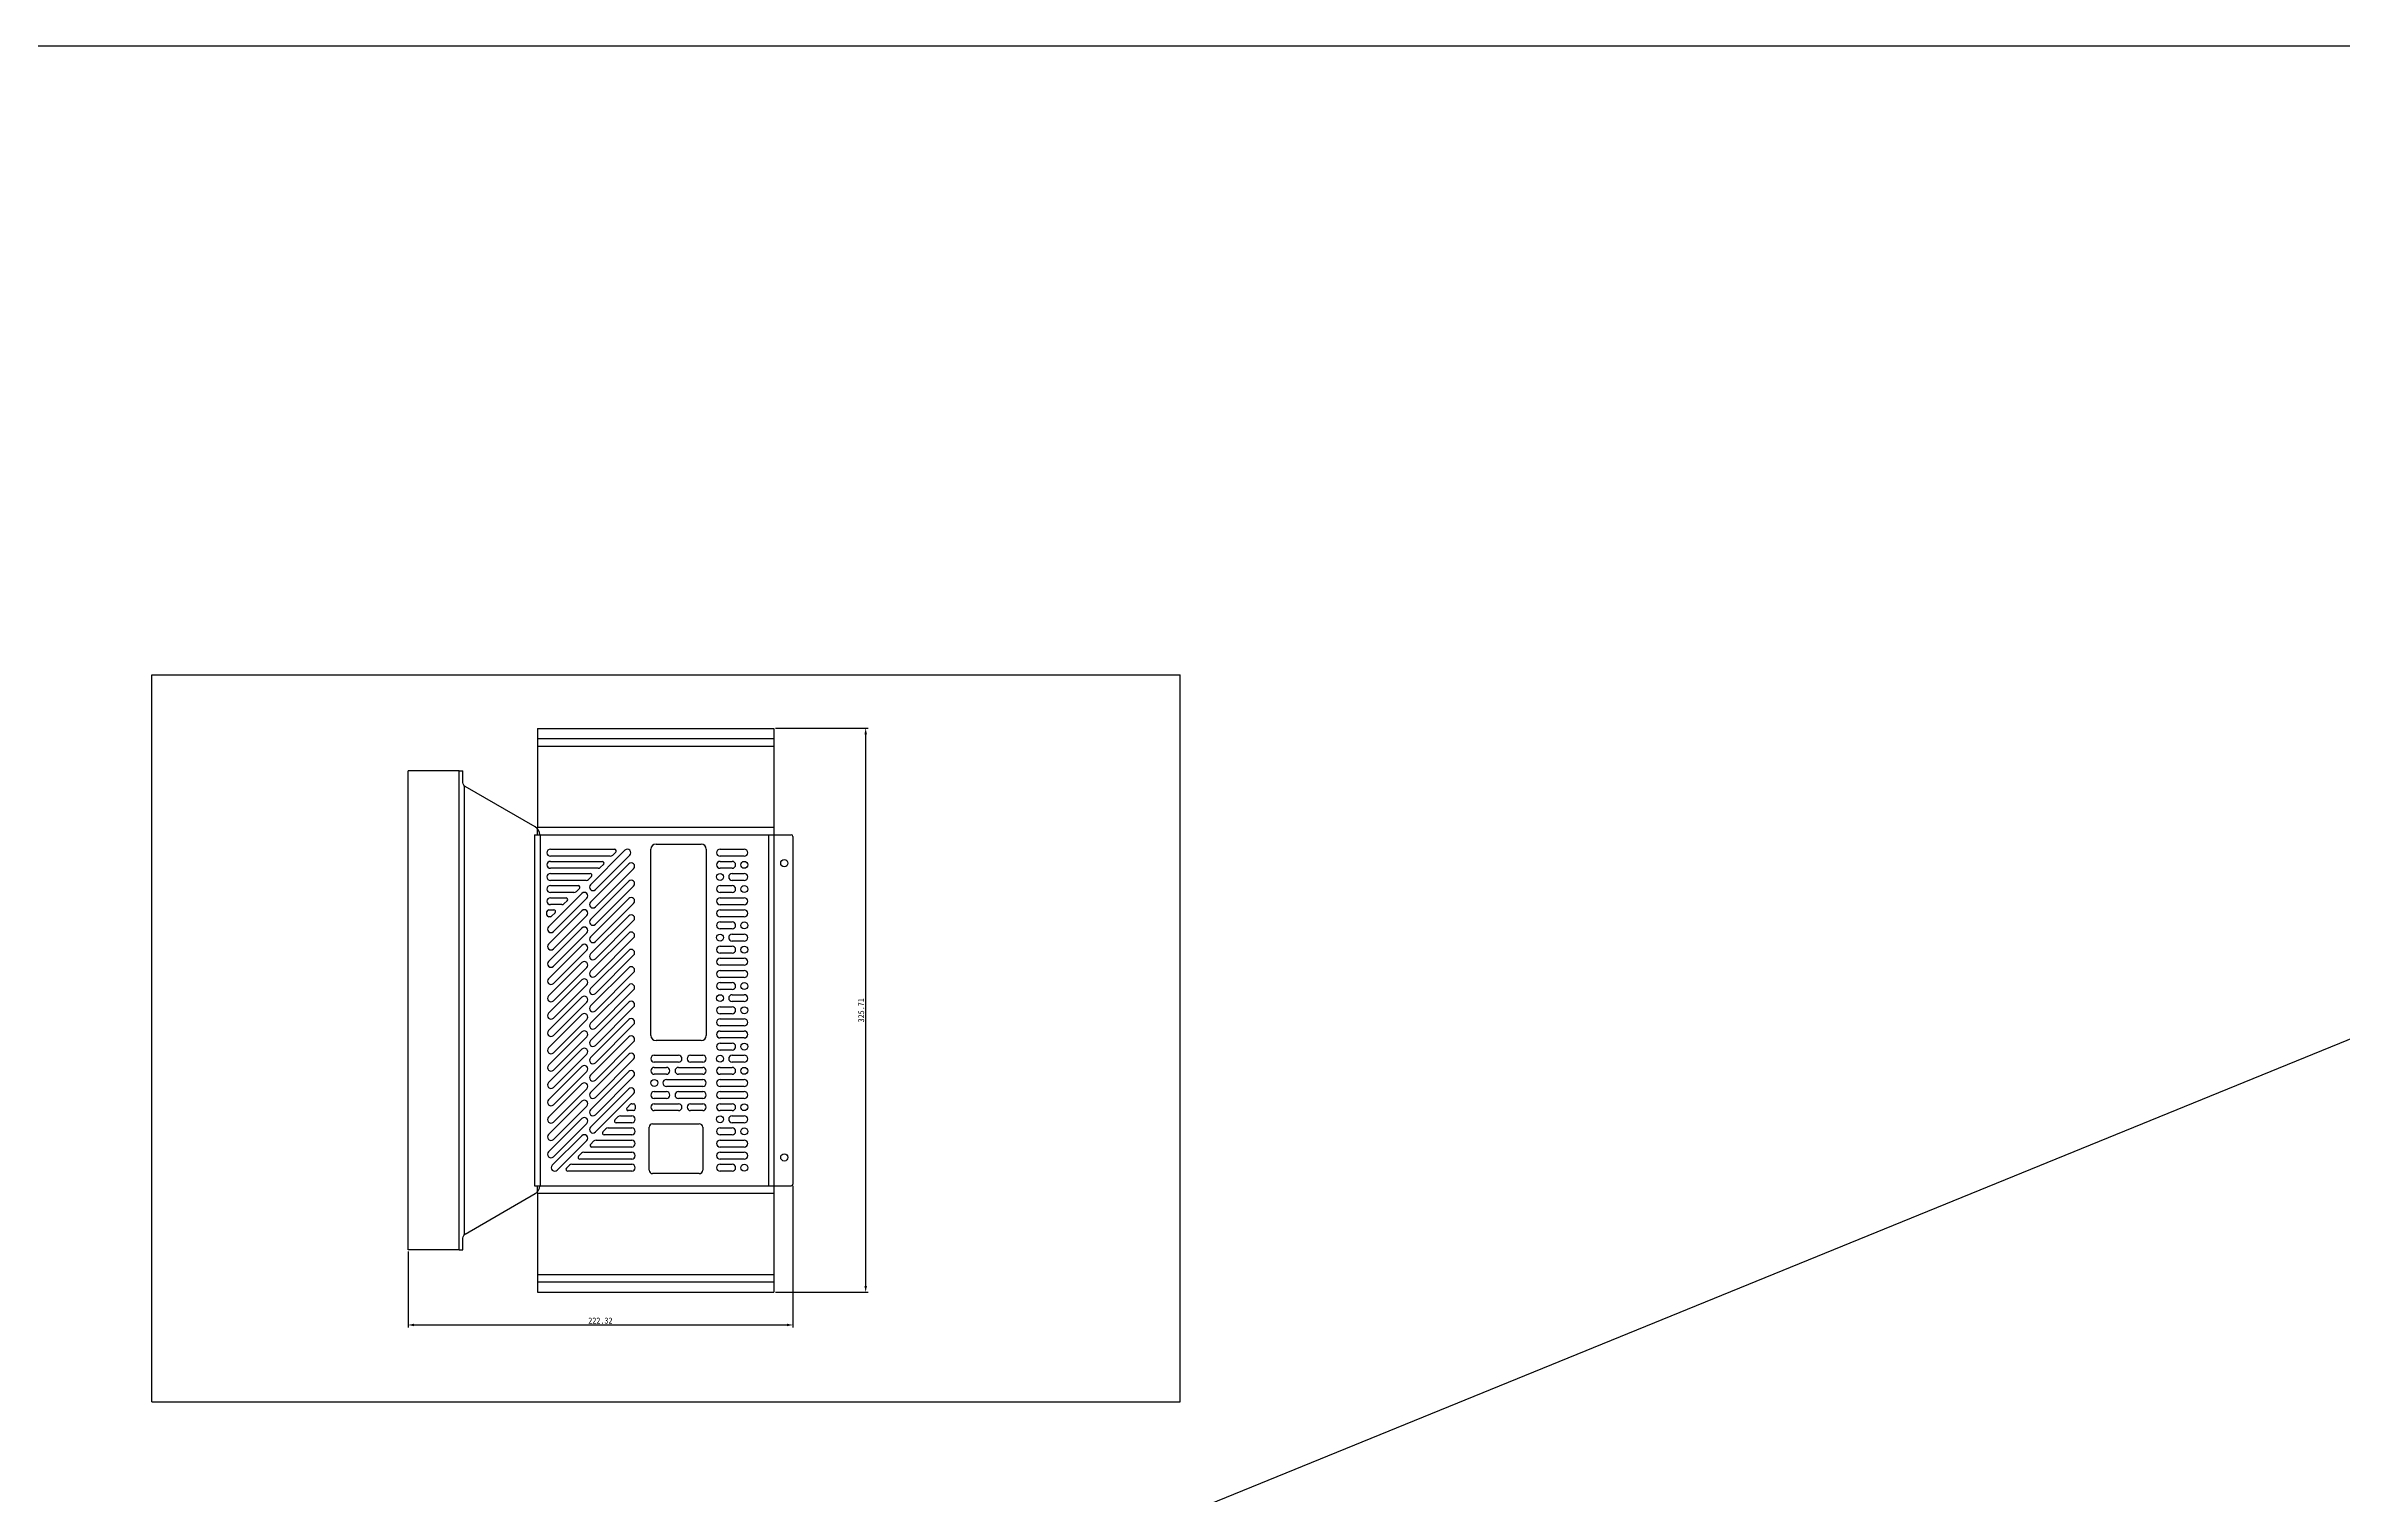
# Model space of a CAD drawing. Header units: millimetres. Extents: x -177 to 18421, y -5017 to 3255.
# Drawn here: x 9282 to 10608, y -2424 to -1587 of the extents above; entities that cross this region are included whole.
import ezdxf

# ---------------------------------------------------------------- set-up
doc = ezdxf.new("R2010")
doc.units = ezdxf.units.MM
doc.header["$LTSCALE"] = 46.255
doc.header["$PDMODE"] = 3
doc.header["$PDSIZE"] = 8
doc.layers.get('0').update_dxf_attribs({"linetype": 'CONTINUOUS'})
doc.layers.get('Defpoints').update_dxf_attribs({"linetype": 'CONTINUOUS'})
doc.layers.add('02___PRT_ALL_AXES', color=7, linetype='CONTINUOUS')
doc.styles.get("Standard").update_dxf_attribs({"font": 'txt', "width": 0.85})
doc.dimstyles.new('DIMSTYLE_1', dxfattribs={"dimtxt": 3.5, "dimasz": 3.5, "dimexe": 1.5, "dimexo": 1, "dimgap": 0.875, "dimtad": 1, "dimdsep": 46, "dimtxsty": 'Standard', "dimblk": '_FILLED', "dimcen": 0.09, "dimadec": 0, "dimazin": 0, "dimtp": 0.01, "dimtm": 0.01, "dimtfac": 1, "dimtofl": 0, "dimtmove": 0, "dimatfit": 3, "dimldrblk": '_FILLED', "dimfxl": 0, "dimtolj": 1, "dimarcsym": 0})

# ---------------------------------------------------------------- blocks, each defined once
blk = doc.blocks.new('_FILLED')
at = {"color": 0, "linetype": 'ByBlock'}
blk.add_solid([(0, 0), (-1, 0.21), (-1, -0.21)], dxfattribs=at)
blk = doc.blocks.new('*D94')
at = {"color": 0, "linetype": 'Continuous', "lineweight": -2, "transparency": 16777216}
for p, q in [((9713.2, -2245.9), (9713.2, -2327.8)), ((9490.9, -2283.9), (9490.9, -2327.8)), ((9494.4, -2326.3), (9709.7, -2326.3))]:
    blk.add_line(p, q, dxfattribs=at)
at = {"layer": 'Defpoints', "color": 0, "linetype": 'Continuous', "transparency": 16777216}
for p in [(9713.2, -2244.9), (9490.9, -2282.9), (9713.2, -2326.3)]:
    blk.add_point(p, dxfattribs=at)
at = {"color": 0, "linetype": 'Continuous', "lineweight": -2, "transparency": 16777216, "xscale": 3.5, "yscale": 3.5, "zscale": 3.5, "rotation": 180}
blk.add_blockref('_FILLED', (9490.9, -2326.3), dxfattribs=at)
at = {"color": 0, "linetype": 'Continuous', "lineweight": -2, "transparency": 16777216, "xscale": 3.5, "yscale": 3.5, "zscale": 3.5}
blk.add_blockref('_FILLED', (9713.2, -2326.3), dxfattribs=at)
at = {"color": 0, "linetype": 'Continuous', "transparency": 16777216, "insert": (9602, -2322), "char_height": 3.5, "width": 25.5, "attachment_point": 2}
blk.add_mtext('\\A1;222.32', dxfattribs=at)
blk = doc.blocks.new('*D95')
at = {"color": 0, "linetype": 'Continuous', "lineweight": -2, "transparency": 16777216}
for p, q in [((9703.1, -1981.6), (9756.7, -1981.6)), ((9755.2, -2303.8), (9755.2, -1985.1)), ((9703.1, -2307.3), (9756.7, -2307.3))]:
    blk.add_line(p, q, dxfattribs=at)
at = {"layer": 'Defpoints', "color": 0, "linetype": 'Continuous', "transparency": 16777216}
for p in [(9702.1, -1981.6), (9755.2, -1981.6), (9702.1, -2307.3)]:
    blk.add_point(p, dxfattribs=at)
at = {"color": 0, "linetype": 'Continuous', "lineweight": -2, "transparency": 16777216, "xscale": 3.5, "yscale": 3.5, "zscale": 3.5}
for p, rotation in [((9755.2, -1981.6), 90), ((9755.2, -2307.3), 270)]:
    blk.add_blockref('_FILLED', p, dxfattribs=dict(at, rotation=rotation))
at = {"color": 0, "linetype": 'Continuous', "transparency": 16777216, "insert": (9750.8, -2144.5), "char_height": 3.5, "width": 25.5, "attachment_point": 2, "rotation": 90}
blk.add_mtext('\\A1;325.71', dxfattribs=at)

msp = doc.modelspace()

# ---------------------------------------------------------------- linework, layer by layer
msp.add_line((3604.224, -5017.418), (12020.537, -1587.394))
at = {"color": 7, "linetype": 'Continuous'}
for p, q in [((9342.826, -2370.661), (9342.826, -1950.661)), ((9342.826, -1950.661), (9936.826, -1950.661)), ((9936.826, -2370.661), (9936.826, -1950.661)), ((9342.826, -2370.661), (9936.826, -2370.661))]:
    msp.add_line(p, q, dxfattribs=at)
at = {"color": 3, "linetype": 'Continuous'}
for p, q in [((9565.593, -1981.64), (9565.593, -1987.539)), ((9565.593, -1981.64), (9702.093, -1981.64)), ((9702.093, -1981.64), (9702.093, -1987.539)), ((9565.593, -1991.913), (9565.593, -2038.736)), ((9702.093, -1991.913), (9702.093, -2038.736)), ((9490.881, -2282.895), (9490.881, -2006.093)), ((9520.381, -2006.093), (9490.881, -2006.093)), ((9564.387, -2038.608), (9523.837, -2015.196)), ((9573.093, -2051.491), (9610.108, -2051.491)), ((9607.694, -2055.491), (9573.093, -2055.491)), ((9596.265, -2071.991), (9616.179, -2052.077)), ((9619.008, -2054.905), (9599.093, -2074.819)), ((9610.815, -2053.198), (9609.108, -2054.905)), ((9631.093, -2158.994), (9631.093, -2051.494)), ((9634.093, -2048.494), (9660.093, -2048.494)), ((9663.093, -2051.494), (9663.093, -2158.994)), ((9671.093, -2051.494), (9685.093, -2051.494)), ((9685.093, -2055.494), (9671.093, -2055.494)), ((9702.2, -2043.111), (9712.2, -2043.111)), ((9713.2, -2044.111), (9713.2, -2244.877)), ((9573.093, -2058.491), (9603.108, -2058.491)), ((9600.694, -2062.491), (9573.093, -2062.491)), ((9573.093, -2065.491), (9596.108, -2065.491)), ((9596.815, -2067.198), (9595.108, -2068.905)), ((9596.265, -2081.991), (9618.351, -2059.905)), ((9621.179, -2062.734), (9599.093, -2084.819)), ((9603.815, -2060.198), (9602.108, -2061.905)), ((9671.093, -2058.494), (9678.093, -2058.494)), ((9678.093, -2062.494), (9671.093, -2062.494)), ((9678.093, -2065.494), (9685.093, -2065.494)), ((9572.008, -2096.248), (9591.265, -2076.991)), ((9593.694, -2069.491), (9573.093, -2069.491)), ((9573.093, -2072.491), (9589.108, -2072.491)), ((9586.694, -2076.491), (9573.093, -2076.491)), ((9573.093, -2079.491), (9582.108, -2079.491)), ((9594.093, -2079.819), (9574.836, -2099.077)), ((9582.815, -2081.198), (9581.108, -2082.905)), ((9589.815, -2074.198), (9588.108, -2075.905)), ((9596.265, -2091.991), (9618.351, -2069.905)), ((9596.265, -2101.991), (9618.351, -2079.905)), ((9621.179, -2072.734), (9599.093, -2094.819)), ((9671.093, -2072.494), (9678.093, -2072.494)), ((9678.093, -2076.494), (9671.093, -2076.494)), ((9671.093, -2079.494), (9685.093, -2079.494)), ((9685.093, -2069.494), (9678.093, -2069.494)), ((9571.093, -2089.491), (9571.093, -2087.491)), ((9572.008, -2106.248), (9591.265, -2086.991)), ((9572.093, -2086.491), (9575.108, -2086.491)), ((9573.108, -2090.491), (9572.093, -2090.491)), ((9579.694, -2083.491), (9573.093, -2083.491)), ((9575.815, -2088.198), (9573.815, -2090.198)), ((9594.093, -2089.819), (9574.836, -2109.077)), ((9596.265, -2111.991), (9618.351, -2089.905)), ((9621.179, -2082.734), (9599.093, -2104.819)), ((9621.179, -2092.734), (9599.093, -2114.819)), ((9685.093, -2083.494), (9671.093, -2083.494)), ((9671.093, -2086.494), (9685.093, -2086.494)), ((9685.093, -2090.494), (9671.093, -2090.494)), ((9671.093, -2093.494), (9678.093, -2093.494)), ((9572.008, -2116.248), (9591.265, -2096.991)), ((9572.008, -2126.248), (9591.265, -2106.991)), ((9594.093, -2099.819), (9574.836, -2119.077)), ((9596.265, -2121.991), (9618.351, -2099.905)), ((9621.179, -2102.734), (9599.093, -2124.819)), ((9678.093, -2097.494), (9671.093, -2097.494)), ((9671.093, -2107.494), (9678.093, -2107.494)), ((9678.093, -2100.494), (9685.093, -2100.494)), ((9685.093, -2104.494), (9678.093, -2104.494)), ((9572.008, -2136.248), (9591.265, -2116.991)), ((9594.093, -2109.819), (9574.836, -2129.077)), ((9594.093, -2119.819), (9574.836, -2139.077)), ((9596.265, -2131.991), (9618.351, -2109.905)), ((9596.265, -2141.991), (9618.351, -2119.905)), ((9621.179, -2112.734), (9599.093, -2134.819)), ((9678.093, -2111.494), (9671.093, -2111.494)), ((9671.093, -2114.494), (9685.093, -2114.494)), ((9685.093, -2118.494), (9671.093, -2118.494)), ((9671.093, -2121.494), (9685.093, -2121.494)), ((9572.008, -2146.248), (9591.265, -2126.991)), ((9594.093, -2129.819), (9574.836, -2149.077)), ((9596.265, -2151.991), (9618.351, -2129.905)), ((9621.179, -2122.734), (9599.093, -2144.819)), ((9621.179, -2132.734), (9599.093, -2154.819)), ((9685.093, -2125.494), (9671.093, -2125.494)), ((9671.093, -2128.494), (9678.093, -2128.494)), ((9678.093, -2132.494), (9671.093, -2132.494)), ((9572.008, -2156.248), (9591.265, -2136.991)), ((9572.008, -2166.248), (9591.265, -2146.991)), ((9594.093, -2139.819), (9574.836, -2159.077)), ((9596.265, -2161.991), (9618.351, -2139.905)), ((9621.179, -2142.734), (9599.093, -2164.819)), ((9671.093, -2142.494), (9678.093, -2142.494)), ((9678.093, -2146.494), (9671.093, -2146.494)), ((9678.093, -2135.494), (9685.093, -2135.494)), ((9685.093, -2139.494), (9678.093, -2139.494)), ((9572.008, -2176.248), (9591.265, -2156.991)), ((9594.093, -2149.819), (9574.836, -2169.077)), ((9594.093, -2159.819), (9574.836, -2179.077)), ((9596.265, -2171.991), (9618.351, -2149.905)), ((9596.265, -2181.991), (9618.351, -2159.905)), ((9621.179, -2152.734), (9599.093, -2174.819)), ((9671.093, -2149.494), (9685.093, -2149.494)), ((9685.093, -2153.494), (9671.093, -2153.494)), ((9671.093, -2156.494), (9685.093, -2156.494)), ((9685.093, -2160.494), (9671.093, -2160.494)), ((9572.008, -2186.248), (9591.265, -2166.991)), ((9594.093, -2169.819), (9574.836, -2189.077)), ((9596.265, -2191.991), (9618.351, -2169.905)), ((9621.179, -2162.734), (9599.093, -2184.819)), ((9621.179, -2172.734), (9599.093, -2194.819)), ((9633.093, -2170.494), (9647.093, -2170.494)), ((9647.093, -2174.494), (9633.093, -2174.494)), ((9660.093, -2161.994), (9634.093, -2161.994)), ((9654.093, -2170.494), (9661.093, -2170.494)), ((9661.093, -2174.494), (9654.093, -2174.494)), ((9671.093, -2163.494), (9678.093, -2163.494)), ((9678.093, -2167.494), (9671.093, -2167.494)), ((9678.093, -2170.494), (9685.093, -2170.494)), ((9685.093, -2174.494), (9678.093, -2174.494)), ((9572.008, -2196.248), (9591.265, -2176.991)), ((9572.008, -2206.248), (9591.265, -2186.991)), ((9594.093, -2179.819), (9574.836, -2199.077)), ((9596.265, -2201.991), (9618.351, -2179.905)), ((9621.179, -2182.734), (9599.093, -2204.819)), ((9633.093, -2177.494), (9640.093, -2177.494)), ((9640.093, -2181.494), (9633.093, -2181.494)), ((9640.093, -2184.494), (9661.093, -2184.494)), ((9647.093, -2177.494), (9661.093, -2177.494)), ((9661.093, -2181.494), (9647.093, -2181.494)), ((9671.093, -2177.494), (9678.093, -2177.494)), ((9678.093, -2181.494), (9671.093, -2181.494)), ((9671.093, -2184.494), (9685.093, -2184.494)), ((9572.008, -2216.248), (9591.265, -2196.991)), ((9594.093, -2189.819), (9574.836, -2209.077)), ((9594.093, -2199.819), (9574.836, -2219.077)), ((9596.265, -2211.991), (9618.351, -2189.905)), ((9621.179, -2192.734), (9599.093, -2214.819)), ((9617.372, -2200.784), (9619.372, -2198.784)), ((9620.079, -2198.491), (9621.093, -2198.491)), ((9622.093, -2199.491), (9622.093, -2201.491)), ((9633.093, -2191.494), (9640.093, -2191.494)), ((9640.093, -2195.494), (9633.093, -2195.494)), ((9633.093, -2198.494), (9647.093, -2198.494)), ((9661.093, -2188.494), (9640.093, -2188.494)), ((9647.093, -2191.494), (9661.093, -2191.494)), ((9661.093, -2195.494), (9647.093, -2195.494)), ((9654.093, -2198.494), (9661.093, -2198.494)), ((9685.093, -2188.494), (9671.093, -2188.494)), ((9671.093, -2191.494), (9685.093, -2191.494)), ((9685.093, -2195.494), (9671.093, -2195.494)), ((9671.093, -2198.494), (9678.093, -2198.494)), ((9572.008, -2226.248), (9591.265, -2206.991)), ((9594.093, -2209.819), (9574.836, -2229.077)), ((9603.372, -2214.784), (9605.079, -2213.077)), ((9606.493, -2212.491), (9620.093, -2212.491)), ((9610.372, -2207.784), (9612.079, -2206.077)), ((9620.093, -2209.491), (9611.079, -2209.491)), ((9613.493, -2205.491), (9620.093, -2205.491)), ((9621.093, -2202.491), (9618.079, -2202.491)), ((9630.093, -2236.894), (9630.093, -2212.094)), ((9632.093, -2210.094), (9659.093, -2210.094)), ((9647.093, -2202.494), (9633.093, -2202.494)), ((9661.093, -2202.494), (9654.093, -2202.494)), ((9661.093, -2212.094), (9661.093, -2236.894)), ((9678.093, -2202.494), (9671.093, -2202.494)), ((9671.093, -2212.494), (9678.093, -2212.494)), ((9678.093, -2205.494), (9685.093, -2205.494)), ((9685.093, -2209.494), (9678.093, -2209.494)), ((9574.179, -2234.077), (9591.265, -2216.991)), ((9594.093, -2219.819), (9577.008, -2236.905)), ((9589.372, -2228.784), (9591.079, -2227.077)), ((9592.493, -2226.491), (9620.093, -2226.491)), ((9596.372, -2221.784), (9598.079, -2220.077)), ((9620.093, -2223.491), (9597.079, -2223.491)), ((9599.493, -2219.491), (9620.093, -2219.491)), ((9620.093, -2216.491), (9604.079, -2216.491)), ((9678.093, -2216.494), (9671.093, -2216.494)), ((9671.093, -2219.494), (9685.093, -2219.494)), ((9685.093, -2223.494), (9671.093, -2223.494)), ((9671.093, -2226.494), (9685.093, -2226.494)), ((9582.372, -2235.784), (9584.079, -2234.077)), ((9620.093, -2237.491), (9583.079, -2237.491)), ((9585.493, -2233.491), (9620.093, -2233.491)), ((9620.093, -2230.491), (9590.079, -2230.491)), ((9659.093, -2238.894), (9632.093, -2238.894)), ((9685.093, -2230.494), (9671.093, -2230.494)), ((9671.093, -2233.494), (9678.093, -2233.494)), ((9678.093, -2237.494), (9671.093, -2237.494)), ((9523.837, -2273.792), (9564.387, -2250.38)), ((9565.593, -2250.252), (9565.593, -2297.075)), ((9702.093, -2250.252), (9702.093, -2297.075)), ((9702.2, -2245.877), (9712.2, -2245.877)), ((9520.381, -2282.895), (9490.881, -2282.895)), ((9565.593, -2301.449), (9565.593, -2307.348)), ((9565.593, -2307.348), (9702.093, -2307.348)), ((9702.093, -2301.449), (9702.093, -2307.348))]:
    msp.add_line(p, q, dxfattribs=at)
msp.add_lwpolyline([(3604.224, -1587.394), (12020.537, -1587.394), (12020.537, -5017.418), (3604.224, -5017.418)], close=True)
msp.add_lwpolyline([(3604.224, -1587.394), (12020.537, -1587.394), (12020.537, -5017.418), (3604.224, -5017.418)], close=True)
for centre in [(9671.093, -2067.494), (9685.093, -2060.494), (9685.093, -2074.494), (9685.093, -2095.494), (9671.093, -2102.494), (9685.093, -2109.494), (9685.093, -2130.494), (9671.093, -2137.494), (9685.093, -2144.494), (9671.093, -2172.494), (9685.093, -2165.494), (9633.093, -2186.494), (9685.093, -2179.494), (9685.093, -2200.494), (9671.093, -2207.494), (9685.093, -2214.494), (9685.093, -2235.494)]:
    msp.add_circle(centre, 2, dxfattribs=at)
for centre, radius, start, end in [((9525.687, -2011.992), 3.7, 233.516263, 240), ((9561.787, -2043.111), 5.2, 0, 60), ((9573.093, -2053.491), 2, 90, 270), ((9607.694, -2053.491), 2, 270, 315), ((9610.108, -2052.491), 1, 315, 90), ((9617.593, -2053.491), 2, 315, 135), ((9634.093, -2051.494), 3, 90, 180), ((9660.093, -2051.494), 3, 0, 90), ((9671.093, -2053.494), 2, 90, 270), ((9685.093, -2053.494), 2, 270, 90), ((9712.2, -2044.111), 1, 0, 90), ((9573.093, -2060.491), 2, 90, 270), ((9573.093, -2067.491), 2, 90, 270), ((9593.694, -2067.491), 2, 270, 315), ((9596.108, -2066.491), 1, 315, 90), ((9600.694, -2060.491), 2, 270, 315), ((9603.108, -2059.491), 1, 315, 90), ((9619.765, -2061.319), 2, 315, 135), ((9671.093, -2060.494), 2, 90, 270), ((9678.093, -2067.494), 2, 90, 270), ((9678.093, -2060.494), 2, 270, 90), ((9685.093, -2067.494), 2, 270, 90), ((9573.093, -2074.491), 2, 90, 270), ((9573.093, -2081.491), 2, 90, 270), ((9582.108, -2080.491), 1, 315, 90), ((9586.694, -2074.491), 2, 270, 315), ((9589.108, -2073.491), 1, 315, 90), ((9592.679, -2078.405), 2, 315, 135), ((9597.679, -2073.405), 2, 135, 315), ((9597.679, -2083.405), 2, 135, 315), ((9619.765, -2071.319), 2, 315, 135), ((9619.765, -2081.319), 2, 315, 135), ((9671.093, -2074.494), 2, 90, 270), ((9671.093, -2081.494), 2, 90, 270), ((9678.093, -2074.494), 2, 270, 90), ((9685.093, -2081.494), 2, 270, 90), ((9572.093, -2087.491), 1, 90, 180), ((9572.093, -2089.491), 1, 180, 270), ((9573.108, -2089.491), 1, 270, 315), ((9575.108, -2087.491), 1, 315, 90), ((9579.694, -2081.491), 2, 270, 315), ((9592.679, -2088.405), 2, 315, 135), ((9597.679, -2093.405), 2, 135, 315), ((9619.765, -2091.319), 2, 315, 135), ((9671.093, -2088.494), 2, 90, 270), ((9671.093, -2095.494), 2, 90, 270), ((9678.093, -2095.494), 2, 270, 90), ((9685.093, -2088.494), 2, 270, 90), ((9573.422, -2097.663), 2, 135, 315), ((9573.422, -2107.663), 2, 135, 315), ((9592.679, -2098.405), 2, 315, 135), ((9592.679, -2108.405), 2, 315, 135), ((9597.679, -2103.405), 2, 135, 315), ((9619.765, -2101.319), 2, 315, 135), ((9671.093, -2109.494), 2, 90, 270), ((9678.093, -2102.494), 2, 90, 270), ((9678.093, -2109.494), 2, 270, 90), ((9685.093, -2102.494), 2, 270, 90), ((9573.422, -2117.663), 2, 135, 315), ((9592.679, -2118.405), 2, 315, 135), ((9597.679, -2113.405), 2, 135, 315), ((9597.679, -2123.405), 2, 135, 315), ((9619.765, -2111.319), 2, 315, 135), ((9619.765, -2121.319), 2, 315, 135), ((9671.093, -2116.494), 2, 90, 270), ((9671.093, -2123.494), 2, 90, 270), ((9685.093, -2116.494), 2, 270, 90), ((9685.093, -2123.494), 2, 270, 90), ((9573.422, -2127.663), 2, 135, 315), ((9592.679, -2128.405), 2, 315, 135), ((9597.679, -2133.405), 2, 135, 315), ((9619.765, -2131.319), 2, 315, 135), ((9671.093, -2130.494), 2, 90, 270), ((9678.093, -2130.494), 2, 270, 90), ((9573.422, -2137.663), 2, 135, 315), ((9573.422, -2147.663), 2, 135, 315), ((9592.679, -2138.405), 2, 315, 135), ((9592.679, -2148.405), 2, 315, 135), ((9597.679, -2143.405), 2, 135, 315), ((9619.765, -2141.319), 2, 315, 135), ((9671.093, -2144.494), 2, 90, 270), ((9678.093, -2137.494), 2, 90, 270), ((9678.093, -2144.494), 2, 270, 90), ((9685.093, -2137.494), 2, 270, 90), ((9573.422, -2157.663), 2, 135, 315), ((9592.679, -2158.405), 2, 315, 135), ((9597.679, -2153.405), 2, 135, 315), ((9619.765, -2151.319), 2, 315, 135), ((9619.765, -2161.319), 2, 315, 135), ((9634.093, -2158.994), 3, 180, 270), ((9660.093, -2158.994), 3, 270, 0), ((9671.093, -2151.494), 2, 90, 270), ((9671.093, -2158.494), 2, 90, 270), ((9685.093, -2151.494), 2, 270, 90), ((9685.093, -2158.494), 2, 270, 90), ((9573.422, -2167.663), 2, 135, 315), ((9592.679, -2168.405), 2, 315, 135), ((9597.679, -2163.405), 2, 135, 315), ((9597.679, -2173.405), 2, 135, 315), ((9619.765, -2171.319), 2, 315, 135), ((9633.093, -2172.494), 2, 90, 270), ((9647.093, -2172.494), 2, 270, 90), ((9654.093, -2172.494), 2, 90, 270), ((9661.093, -2172.494), 2, 270, 90), ((9671.093, -2165.494), 2, 90, 270), ((9678.093, -2172.494), 2, 90, 270), ((9678.093, -2165.494), 2, 270, 90), ((9685.093, -2172.494), 2, 270, 90), ((9573.422, -2177.663), 2, 135, 315), ((9573.422, -2187.663), 2, 135, 315), ((9592.679, -2178.405), 2, 315, 135), ((9592.679, -2188.405), 2, 315, 135), ((9597.679, -2183.405), 2, 135, 315), ((9619.765, -2181.319), 2, 315, 135), ((9633.093, -2179.494), 2, 90, 270), ((9640.093, -2186.494), 2, 90, 270), ((9640.093, -2179.494), 2, 270, 90), ((9647.093, -2179.494), 2, 90, 270), ((9661.093, -2179.494), 2, 270, 90), ((9661.093, -2186.494), 2, 270, 90), ((9671.093, -2179.494), 2, 90, 270), ((9671.093, -2186.494), 2, 90, 270), ((9678.093, -2179.494), 2, 270, 90), ((9685.093, -2186.494), 2, 270, 90), ((9573.422, -2197.663), 2, 135, 315), ((9592.679, -2198.405), 2, 315, 135), ((9597.679, -2193.405), 2, 135, 315), ((9618.079, -2201.491), 1, 135, 270), ((9619.765, -2191.319), 2, 315, 135), ((9620.079, -2199.491), 1, 90, 135), ((9621.093, -2199.491), 1, 0, 90), ((9621.093, -2201.491), 1, 270, 0), ((9633.093, -2193.494), 2, 90, 270), ((9633.093, -2200.494), 2, 90, 270), ((9640.093, -2193.494), 2, 270, 90), ((9647.093, -2193.494), 2, 90, 270), ((9647.093, -2200.494), 2, 270, 90), ((9654.093, -2200.494), 2, 90, 270), ((9661.093, -2193.494), 2, 270, 90), ((9661.093, -2200.494), 2, 270, 90), ((9671.093, -2193.494), 2, 90, 270), ((9671.093, -2200.494), 2, 90, 270), ((9678.093, -2200.494), 2, 270, 90), ((9685.093, -2193.494), 2, 270, 90), ((9573.422, -2207.663), 2, 135, 315), ((9592.679, -2208.405), 2, 315, 135), ((9597.679, -2203.405), 2, 135, 315), ((9597.679, -2213.405), 2, 135, 315), ((9604.079, -2215.491), 1, 135, 270), ((9606.493, -2214.491), 2, 90, 135), ((9611.079, -2208.491), 1, 135, 270), ((9613.493, -2207.491), 2, 90, 135), ((9620.093, -2207.491), 2, 270, 90), ((9620.093, -2214.491), 2, 270, 90), ((9632.093, -2212.094), 2, 90, 180), ((9659.093, -2212.094), 2, 0, 90), ((9671.093, -2214.494), 2, 90, 270), ((9678.093, -2207.494), 2, 90, 270), ((9678.093, -2214.494), 2, 270, 90), ((9685.093, -2207.494), 2, 270, 90), ((9573.422, -2217.663), 2, 135, 315), ((9573.422, -2227.663), 2, 135, 315), ((9592.493, -2228.491), 2, 90, 135), ((9592.679, -2218.405), 2, 315, 135), ((9597.079, -2222.491), 1, 135, 270), ((9599.493, -2221.491), 2, 90, 135), ((9620.093, -2221.491), 2, 270, 90), ((9620.093, -2228.491), 2, 270, 90), ((9671.093, -2221.494), 2, 90, 270), ((9671.093, -2228.494), 2, 90, 270), ((9685.093, -2221.494), 2, 270, 90), ((9685.093, -2228.494), 2, 270, 90), ((9575.593, -2235.491), 2, 135, 315), ((9583.079, -2236.491), 1, 135, 270), ((9585.493, -2235.491), 2, 90, 135), ((9590.079, -2229.491), 1, 135, 270), ((9620.093, -2235.491), 2, 270, 90), ((9632.093, -2236.894), 2, 180, 270), ((9659.093, -2236.894), 2, 270, 0), ((9671.093, -2235.494), 2, 90, 270), ((9678.093, -2235.494), 2, 270, 90), ((9561.787, -2245.877), 5.2, 300, 0), ((9712.2, -2244.877), 1, 270, 0), ((9525.687, -2276.996), 3.7, 120, 126.483737)]:
    msp.add_arc(centre, radius, start, end, dxfattribs=at)
at = {"layer": '02___PRT_ALL_AXES', "color": 3, "linetype": 'Continuous'}
for p, q in [((9565.593, -1987.539), (9565.593, -1991.913)), ((9565.593, -1987.539), (9702.093, -1987.539)), ((9702.093, -1987.539), (9702.093, -1991.913)), ((9565.593, -1991.913), (9702.093, -1991.913)), ((9520.381, -2282.895), (9520.381, -2006.093)), ((9520.381, -2006.093), (9522.452, -2006.093)), ((9522.452, -2011.992), (9522.452, -2006.093)), ((9523.487, -2274.021), (9523.487, -2014.967)), ((9565.593, -2043.111), (9565.593, -2038.736)), ((9565.593, -2038.736), (9702.093, -2038.736)), ((9702.093, -2038.736), (9702.093, -2043.111)), ((9563.987, -2043.111), (9563.987, -2245.877)), ((9563.987, -2043.111), (9702.2, -2043.111)), ((9567.093, -2043.111), (9567.093, -2245.877)), ((9699.093, -2043.111), (9699.093, -2245.877)), ((9702.2, -2043.111), (9702.2, -2245.877)), ((9563.987, -2245.877), (9702.2, -2245.877)), ((9565.593, -2250.252), (9565.593, -2245.877)), ((9565.593, -2250.252), (9702.093, -2250.252)), ((9702.093, -2245.877), (9702.093, -2250.252)), ((9522.452, -2282.895), (9522.452, -2276.996)), ((9520.381, -2282.895), (9522.452, -2282.895)), ((9565.593, -2297.075), (9702.093, -2297.075)), ((9565.593, -2297.075), (9565.593, -2301.449)), ((9565.593, -2301.449), (9702.093, -2301.449)), ((9702.093, -2297.075), (9702.093, -2301.449))]:
    msp.add_line(p, q, dxfattribs=at)
for centre in [(9708.2, -2059.494), (9708.2, -2229.494)]:
    msp.add_circle(centre, 2.1, dxfattribs=at)
for points, knots in [([(9523.487, -2014.967), (9523.164, -2014.604), (9522.646, -2013.641), (9522.452, -2012.572), (9522.452, -2011.992)], [0, 0, 0, 0, 0.45600035, 1, 1, 1, 1]), ([(9522.452, -2276.996), (9522.452, -2276.427), (9522.642, -2275.358), (9523.157, -2274.392), (9523.487, -2274.021)], [0, 0, 0, 0, 0.53405612, 1, 1, 1, 1])]:
    msp.add_open_spline(points, degree=3, knots=knots, dxfattribs=at)

# ---------------------------------------------------------------- dimensions: what is measured, and where the dimension line sits
at = {"color": 2, "linetype": 'Continuous'}
dim = msp.add_linear_dim(base=(9755.182, -1981.64), p1=(9702.093, -2307.348), p2=(9702.093, -1981.64), angle=90, text='325.71', dimstyle='DIMSTYLE_1', dxfattribs=at)
dim.commit()
dim.dimension.update_dxf_attribs({"geometry": '*D95', "text_midpoint": (9755.182, -2144.494), "dimtype": 160})
dim = msp.add_linear_dim(base=(9713.2, -2326.331), p1=(9490.881, -2282.895), p2=(9713.2, -2244.877), text='222.32', dimstyle='DIMSTYLE_1', dxfattribs=at)
dim.commit()
dim.dimension.update_dxf_attribs({"geometry": '*D94', "text_midpoint": (9602.04, -2326.331), "dimtype": 160})

doc.saveas('drawing.dxf')
